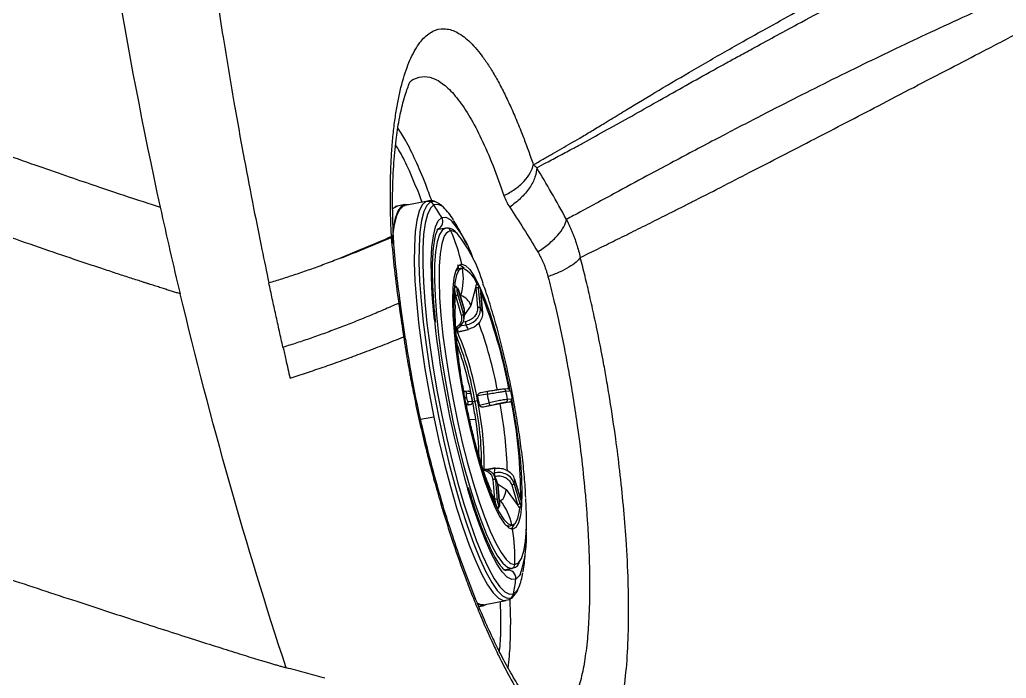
# Model space of a CAD drawing. Extents: x 526 to 610, y 679 to 808.
# Drawn here: x 533.069 to 537.895, y 716.189 to 719.412 of the extents above; entities that cross this region are included whole.
import ezdxf

# ---------------------------------------------------------------- set-up
doc = ezdxf.new("R2010")
doc.units = 0
doc.header["$MEASUREMENT"] = 0
doc.layers.add('1', color=4, linetype='Continuous')

# ---------------------------------------------------------------- blocks, each defined once
blk = doc.blocks.new('JETSETTER LX')
at = {"layer": '1', "color": 3, "linetype": 'Continuous', "lineweight": 25}
for p, q in [((8.8265, 21.63), (8.7884, 21.6226)), ((8.8194, 21.6235), (8.8272, 21.6262)), ((8.9362, 21.6476), (8.8272, 21.6262)), ((8.8422, 21.6292), (8.8305, 21.6305)), ((8.9362, 21.6476), (8.9284, 21.6449)), ((8.7708, 21.4433), (8.7606, 21.4738)), ((9.026, 21.5139), (8.9829, 21.5063)), ((9.0289, 21.5143), (9.026, 21.5139)), ((8.7713, 21.4378), (8.7597, 21.4696)), ((8.7717, 21.4387), (8.7713, 21.4437)), ((9.1041, 21.3384), (9.0989, 21.3374)), ((9.0758, 21.3066), (9.0871, 21.3143)), ((9.1058, 21.3188), (9.0868, 21.3154)), ((9.0692, 21.2269), (9.0694, 21.228)), ((9.0728, 21.1842), (9.0696, 21.139)), ((9.072, 21.1898), (9.0728, 21.1842)), ((9.0735, 21.1844), (9.072, 21.1898)), ((9.0728, 21.1842), (9.0735, 21.1844)), ((9.0735, 21.1844), (9.1019, 21.0887)), ((9.0815, 21.219), (9.0816, 21.22)), ((9.1137, 21.0968), (9.0853, 21.1925)), ((9.116, 21.1186), (9.0876, 21.2143)), ((9.0877, 21.2132), (9.1161, 21.1175)), ((9.1, 21.1847), (9.0965, 21.1841)), ((9.1, 21.1847), (9.0981, 21.1788)), ((9.1724, 21.2227), (9.1494, 21.1355)), ((9.1728, 21.2278), (9.1724, 21.2227)), ((9.1724, 21.2227), (9.1731, 21.2229)), ((9.1731, 21.2229), (9.1728, 21.2278)), ((9.1731, 21.2229), (9.1817, 21.126)), ((9.1957, 21.1225), (9.1871, 21.2194)), ((9.1901, 21.2289), (9.1896, 21.2299)), ((9.1905, 21.2267), (9.191, 21.2258)), ((9.1973, 21.1994), (9.2059, 21.1025)), ((9.2063, 21.1013), (9.1977, 21.1982)), ((8.7961, 21.147), (8.8064, 21.1283)), ((9.1494, 21.1355), (9.1178, 21.0911)), ((8.8297, 20.9709), (8.807, 21.1294)), ((9.1152, 21.0744), (9.1137, 21.0968)), ((9.1161, 21.1175), (9.1178, 21.0909)), ((9.1254, 21.0406), (9.0944, 21.0349)), ((9.1217, 21.0567), (9.1091, 21.0544)), ((9.0886, 21.0095), (9.1361, 21.0195)), ((9.0899, 21.0079), (9.138, 21.0181)), ((8.8201, 20.9827), (8.8289, 20.9706)), ((9.1143, 20.7143), (9.1152, 20.715)), ((9.1152, 20.715), (9.1145, 20.7148)), ((9.1362, 20.7163), (9.1164, 20.7151)), ((9.1286, 20.7056), (9.1484, 20.7068)), ((9.1362, 20.7163), (9.137, 20.7163)), ((9.1484, 20.7068), (9.1481, 20.7064)), ((9.2302, 20.7028), (9.1821, 20.6946)), ((9.2302, 20.7151), (9.1976, 20.7096)), ((9.3279, 20.7282), (9.3081, 20.727)), ((9.3203, 20.7174), (9.3401, 20.7187)), ((9.117, 20.683), (9.1134, 20.6823)), ((9.1179, 20.6821), (9.1175, 20.684)), ((9.1263, 20.6516), (9.1268, 20.651)), ((9.1275, 20.6511), (9.1263, 20.6516)), ((9.1275, 20.6511), (9.1473, 20.6523)), ((9.1292, 20.684), (9.1289, 20.686)), ((9.1562, 20.6661), (9.1364, 20.6649)), ((9.156, 20.6658), (9.1562, 20.6661)), ((9.1908, 20.6493), (9.2384, 20.6599)), ((9.2108, 20.6406), (9.2916, 20.6563)), ((9.2916, 20.6563), (9.3382, 20.6641)), ((9.3192, 20.663), (9.339, 20.6642)), ((9.3479, 20.678), (9.3281, 20.6768)), ((9.3382, 20.6641), (9.3399, 20.6649)), ((9.339, 20.6642), (9.3382, 20.6641)), ((9.3472, 20.6996), (9.3476, 20.6976)), ((9.3478, 20.6975), (9.3474, 20.6995)), ((9.1268, 20.651), (9.1275, 20.6511)), ((9.2108, 20.6406), (9.2431, 20.6479)), ((8.9678, 20.5905), (8.9034, 20.5778)), ((9.1422, 20.5797), (9.1727, 20.5783)), ((9.2669, 20.339), (9.2192, 20.3303)), ((9.2611, 20.3395), (9.2196, 20.332)), ((9.268, 20.3408), (9.2611, 20.3395)), ((9.2565, 20.2845), (9.2651, 20.1876)), ((9.2705, 20.281), (9.2638, 20.3016)), ((9.2791, 20.1841), (9.2705, 20.281)), ((9.2734, 20.2834), (9.2807, 20.2611)), ((9.3888, 20.1704), (9.3604, 20.266)), ((9.3911, 20.1922), (9.3626, 20.2879)), ((9.3627, 20.2868), (9.3911, 20.1911)), ((9.2467, 20.2233), (9.2644, 20.1875)), ((9.2807, 20.2611), (9.2893, 20.1642)), ((9.2897, 20.163), (9.2811, 20.2599)), ((9.2827, 20.2625), (9.3222, 20.2365)), ((9.3222, 20.2365), (9.3762, 20.1621)), ((9.3486, 20.2579), (9.377, 20.1623)), ((9.2651, 20.1876), (9.2644, 20.1875)), ((9.2644, 20.1875), (9.2657, 20.1822)), ((9.2657, 20.1822), (9.2651, 20.1876)), ((9.2927, 20.1824), (9.2874, 20.1888)), ((9.2879, 20.1828), (9.2927, 20.1824)), ((9.2775, 20.1451), (9.277, 20.146)), ((9.286, 20.1568), (9.2855, 20.1578)), ((9.377, 20.1623), (9.3762, 20.1621)), ((9.3762, 20.1621), (9.3785, 20.1575)), ((9.3785, 20.1575), (9.377, 20.1623)), ((9.395, 20.1646), (9.3948, 20.1636)), ((9.395, 20.1636), (9.395, 20.1657)), ((9.3952, 20.16), (9.3953, 20.161)), ((9.3311, 20.0568), (9.3197, 20.0619)), ((9.3339, 20.0572), (9.3311, 20.0568)), ((9.3339, 20.0572), (9.3528, 20.0612)), ((9.3099, 19.8412), (9.3527, 19.8504)), ((9.3226, 19.8407), (9.3167, 19.8386)), ((9.3169, 19.8396), (9.3237, 19.8442)), ((9.3489, 19.8499), (9.3193, 19.8435)), ((9.3295, 19.8454), (9.3226, 19.8407)), ((9.3489, 19.8499), (9.3516, 19.8502)), ((9.2111, 19.6714), (9.3201, 19.6928)), ((9.2952, 19.615), (9.2946, 19.6878)), ((9.3369, 19.6985), (9.3376, 19.6988)), ((9.3477, 19.7061), (9.3621, 19.7181)), ((9.1882, 19.6631), (9.2079, 19.667)), ((9.1883, 19.6629), (9.2119, 19.6675)), ((9.2079, 19.667), (9.2263, 19.6744))]:
    blk.add_line(p, q, dxfattribs=at)
at = {"layer": '1', "color": 3, "linetype": 'Continuous', "lineweight": 25, "flags": 128}
for points in [[(8.7662, 21.4573), (8.7677, 21.4748), (8.7755, 21.5319), (8.7868, 21.5761), (8.8015, 21.6068), (8.8194, 21.6235)], [(8.767, 21.6088), (8.7727, 21.6146), (8.7884, 21.6226)], [(8.7689, 21.4987), (8.7709, 21.513), (8.7807, 21.5629), (8.7941, 21.5994), (8.8108, 21.6221), (8.8305, 21.6305)], [(8.9284, 21.6449), (8.9105, 21.6282), (8.8958, 21.5975), (8.8845, 21.5533), (8.8767, 21.4962), (8.8726, 21.4271), (8.8723, 21.3469), (8.8756, 21.2569), (8.8827, 21.1583), (8.8933, 21.0526), (8.9074, 20.9413), (8.9246, 20.8261), (8.9449, 20.7085), (8.9678, 20.5905)], [(8.9507, 21.6426), (8.933, 21.626), (8.9184, 21.5955), (8.9071, 21.5516), (8.8994, 21.4949), (8.8954, 21.4262), (8.895, 21.3466), (8.8983, 21.2571), (8.9053, 21.1592), (8.9159, 21.0542), (8.9298, 20.9436), (8.947, 20.8292), (8.9671, 20.7124), (8.9899, 20.5951), (9.015, 20.479), (9.042, 20.3657), (9.0706, 20.2569), (9.1004, 20.1542), (9.1308, 20.0591), (9.1616, 19.973), (9.1921, 19.8971), (9.222, 19.8325), (9.2509, 19.7802), (9.2783, 19.7409), (9.3038, 19.7153), (9.327, 19.7036), (9.3477, 19.7061)], [(8.9683, 21.6283), (8.9508, 21.6119), (8.9365, 21.582), (8.9254, 21.5388), (8.9179, 21.4831), (8.9139, 21.4157), (8.9135, 21.3374), (8.9168, 21.2496), (8.9237, 21.1534), (8.934, 21.0502), (8.9478, 20.9416), (8.9646, 20.8292), (8.9844, 20.7145), (9.0067, 20.5993), (9.0314, 20.4852), (9.0579, 20.3739), (9.086, 20.2671), (9.1152, 20.1662), (9.1452, 20.0728), (9.1754, 19.9881), (9.2054, 19.9136), (9.2348, 19.8501), (9.2631, 19.7988), (9.29, 19.7602), (9.3151, 19.735), (9.3379, 19.7235), (9.3582, 19.726)], [(8.9859, 21.6393), (8.9714, 21.6451), (8.9507, 21.6426)], [(9.0064, 21.5665), (9.0261, 21.5686), (9.0476, 21.5573)], [(8.9706, 21.0656), (8.9677, 21.0948), (8.96, 21.19), (8.9559, 21.2772), (8.9555, 21.355), (8.9587, 21.4222), (8.9656, 21.4777), (8.9759, 21.5207), (8.9896, 21.5504), (9.0064, 21.5665)], [(9.026, 21.5139), (9.0109, 21.506), (8.996, 21.4836), (8.9844, 21.4474), (8.9763, 21.3982), (8.9718, 21.3367), (8.971, 21.264), (8.974, 21.1814), (8.9806, 21.0902), (8.9908, 20.9921), (9.0044, 20.8886), (9.0211, 20.7816), (9.0407, 20.6729), (9.0629, 20.5644), (9.0872, 20.4578), (9.1132, 20.3551), (9.1406, 20.258), (9.1687, 20.1682), (9.1972, 20.0871), (9.2256, 20.0163), (9.2533, 19.9568), (9.28, 19.9097), (9.3051, 19.8759), (9.3282, 19.8558), (9.3489, 19.8499)], [(8.9865, 21.511), (9, 21.5107), (9.0028, 21.5098)], [(9.0825, 21.488), (9.0703, 21.4971), (9.05, 21.5029)], [(9.0149, 21.4662), (9.0063, 21.4373), (8.9983, 21.3889), (8.9939, 21.3286), (8.9931, 21.2572), (8.996, 21.176), (9.0025, 21.0865), (9.0125, 20.9901), (9.0259, 20.8885), (9.0423, 20.7834), (9.0616, 20.6766), (9.0833, 20.57), (9.1072, 20.4654), (9.1328, 20.3646), (9.1596, 20.2692), (9.1873, 20.181), (9.2153, 20.1014), (9.2431, 20.0318), (9.2704, 19.9734), (9.2965, 19.9271), (9.3212, 19.8939), (9.34, 19.8766)], [(9.1041, 21.3384), (9.0883, 21.3301), (9.0756, 21.3075), (9.0664, 21.2711), (9.0607, 21.2217), (9.0589, 21.1604), (9.0608, 21.0886), (9.0665, 21.0079), (9.0758, 20.9202), (9.0885, 20.8272), (9.1043, 20.7312), (9.123, 20.6343), (9.1439, 20.5386), (9.1668, 20.4463), (9.1911, 20.3595), (9.2162, 20.28), (9.2416, 20.2097), (9.2667, 20.1501), (9.291, 20.1026), (9.3138, 20.0682), (9.3348, 20.0476), (9.3534, 20.0415)], [(9.1157, 21.3182), (9.1037, 21.3285), (9.0924, 21.3338)], [(9.1041, 21.3384), (9.1227, 21.3322), (9.1437, 21.3117), (9.1665, 21.2773), (9.1908, 21.2297), (9.2159, 21.1701), (9.2413, 21.0998), (9.2664, 21.0204), (9.2907, 20.9335), (9.3136, 20.8412), (9.3346, 20.7455), (9.3397, 20.7199)], [(9.1081, 21.3191), (9.092, 21.3103), (9.0794, 21.2862), (9.0704, 21.2474), (9.0653, 21.1949), (9.0643, 21.1299), (9.0673, 21.0541), (9.0743, 20.9694), (9.0851, 20.8778), (9.0994, 20.7815), (9.117, 20.683)], [(9.0876, 21.2143), (9.0871, 21.2153), (9.0869, 21.2154)], [(9.0877, 21.2132), (9.0876, 21.2143), (9.0876, 21.2143)], [(9.1901, 21.2289), (9.1907, 21.2275), (9.191, 21.2258)], [(9.1973, 21.1994), (9.1977, 21.1983), (9.1977, 21.1982)], [(9.116, 21.1186), (9.116, 21.1186), (9.1161, 21.1175)], [(9.2063, 21.1013), (9.2063, 21.1014), (9.2059, 21.1025)], [(9.117, 20.683), (9.1373, 20.5847), (9.1598, 20.489), (9.1841, 20.3982), (9.2095, 20.3146), (9.2353, 20.2402), (9.261, 20.1769), (9.2859, 20.1263), (9.3094, 20.0895), (9.3309, 20.0675), (9.3499, 20.0608)], [(9.3472, 20.6996), (9.3474, 20.6995), (9.3474, 20.6995)], [(9.3473, 20.6806), (9.3532, 20.6486), (9.369, 20.5526), (9.3818, 20.4597), (9.3911, 20.3719), (9.3967, 20.2912), (9.3987, 20.2194), (9.3968, 20.1582), (9.3912, 20.1088), (9.3819, 20.0724), (9.3692, 20.0498), (9.3534, 20.0415)], [(9.3477, 20.6975), (9.3478, 20.6975), (9.3476, 20.6976)], [(8.9678, 20.5905), (8.993, 20.4736), (9.0202, 20.3595), (9.049, 20.25), (9.079, 20.1466), (9.1097, 20.0509), (9.1406, 19.9642), (9.1714, 19.8878), (9.2015, 19.8228), (9.2305, 19.7701), (9.2581, 19.7306), (9.2838, 19.7048), (9.3072, 19.693), (9.3203, 19.6929)], [(9.3627, 20.2868), (9.3627, 20.2878), (9.3626, 20.2879)], [(9.3691, 19.7974), (9.3494, 19.7953), (9.3272, 19.8072), (9.3028, 19.8329), (9.2765, 19.8719), (9.2489, 19.9238), (9.2203, 19.9876), (9.1912, 20.0623), (9.162, 20.1469), (9.1344, 20.2357)], [(9.2807, 20.2611), (9.281, 20.26), (9.2811, 20.2599)], [(9.2927, 20.1824), (9.2976, 20.1835), (9.3022, 20.1863), (9.3065, 20.1907), (9.3104, 20.1967), (9.3139, 20.2044), (9.3171, 20.2136), (9.3199, 20.2243), (9.3222, 20.2365)], [(9.3907, 19.8877), (9.3965, 19.8986), (9.4079, 19.9341), (9.4159, 19.9824), (9.4203, 20.0428), (9.4211, 20.1142), (9.4183, 20.1923)], [(9.3911, 20.1922), (9.3911, 20.1922), (9.3911, 20.1911)], [(9.2897, 20.163), (9.2897, 20.1631), (9.2893, 20.1642)], [(9.2895, 20.1617), (9.2896, 20.1619), (9.2897, 20.163)], [(9.3499, 20.0608), (9.366, 20.0697), (9.3786, 20.0938), (9.3876, 20.1326), (9.3903, 20.1538)], [(9.3461, 20.0423), (9.3502, 20.046), (9.3617, 20.0655)], [(9.3642, 19.8684), (9.3818, 19.8766), (9.3907, 19.8877)], [(9.34, 19.8766), (9.3438, 19.8742), (9.3642, 19.8684)], [(9.3917, 19.8236), (9.3859, 19.8134), (9.3691, 19.7974)], [(9.3582, 19.726), (9.3756, 19.7423), (9.3837, 19.7565)], [(9.2111, 19.6714), (9.1982, 19.6716), (9.1798, 19.6798)], [(9.2079, 19.667), (9.1855, 19.6729), (9.1817, 19.6751)]]:
    blk.add_lwpolyline(points, dxfattribs=at)
at = {"layer": '1', "color": 3, "linetype": 'Continuous', "lineweight": 25}
for centre, radius, start, end in [((8.9358, 21.607), 0.0386, 67.2298, 101.043), ((8.9354, 21.6061), 0.0397, 34.018, 67.2406), ((8.9816, 21.5831), 0.0471, 45.4135, 106.4352), ((8.2369, 21.1337), 0.8829, 29.3561, 34.0695), ((8.817, 21.4093), 0.2865, 30.5091, 46.3682), ((8.9726, 21.547), 0.039, 296.868, 29.9214), ((8.6555, 21.1986), 0.5314, 17.8426, 42.4572), ((9.0666, 21.4519), 0.0537, 108.0971, 164.5806), ((9.0322, 21.4952), 0.0194, 23.5178, 99.8344), ((8.2454, 21.1471), 0.8798, 12.5574, 23.858), ((8.5318, 21.0494), 0.7041, 16.0168, 38.5362), ((8.2442, 21.1467), 0.8616, 11.3129, 12.6003), ((8.8219, 21.2689), 0.2905, 343.1677, 9.9576), ((9.0457, 21.1895), 0.1438, 17.9311, 64.3122), ((9.1821, 21.226), 0.00844, 4.8506, 40.7412), ((9.0701, 21.2148), 0.0121, 19.8749, 93.9894), ((9.0702, 21.2159), 0.0121, 19.8749, 93.9894), ((9.0724, 21.1987), 0.0143, 274.4875, 334.4323), ((9.0754, 21.1107), 0.078, 18.5375, 71.6432), ((9.1773, 21.2097), 0.0138, 44.4499, 107.4915), ((6.8829, 20.2741), 2.4936, 10.4441, 21.8107), ((9.1008, 21.103), 0.0143, 274.4867, 334.432), ((9.4738, 21.0663), 0.3613, 171.8454, 175.1523), ((9.1859, 21.1128), 0.0138, 44.4502, 107.4924), ((8.8027, 20.9093), 0.4472, 25.6034, 28.4721), ((13.7706, 21.5821), 4.8277, 186.1416, 196.1938), ((8.7966, 20.8595), 0.3754, 25.2358, 28.8396), ((7.2388, 20.3333), 2.077, 10.78, 20.2678), ((7.828, 20.4561), 1.3703, 9.0224, 24.4541), ((8.7489, 20.8501), 0.3753, 25.1315, 28.9441), ((7.6605, 20.4104), 1.5305, 9.7185, 22.1652), ((7.5135, 20.3714), 1.6703, 10.1852, 20.1133), ((9.1171, 20.7034), 0.0117, 10.4261, 99.194), ((9.1369, 20.7047), 0.0117, 10.4735, 89.2799), ((11.9318, 21.2207), 2.8304, 190.462, 191.3002), ((6.9002, 20.2326), 2.3769, 10.3549, 11.4073), ((9.3088, 20.7153), 0.0117, 10.4261, 99.1959), ((6.5447, 20.1628), 2.8304, 10.462, 11.3002), ((9.3286, 20.7166), 0.0117, 10.4541, 93.2056), ((9.1545, 20.5033), 0.1845, 97.9899, 101.5728), ((9.1549, 20.5013), 0.1845, 97.9899, 101.5728), ((9.1248, 20.6626), 0.0118, 283.092, 11.2519), ((9.1446, 20.6638), 0.0118, 283.0901, 11.252), ((8.6692, 23.4787), 2.854, 279.8524, 280.0866), ((7.0156, 20.2544), 2.1813, 8.539, 10.8963), ((8.5444, 24.1805), 3.5668, 280.0853, 280.2871), ((7.6818, 20.3552), 1.5199, 0.0502, 11.9079), ((7.7346, 20.3614), 1.4796, 358.9633, 12.0779), ((6.8527, 20.2233), 2.3767, 10.3245, 11.4377), ((7.2622, 20.2684), 2.0662, 1.5634, 10.8204), ((9.3165, 20.6745), 0.0118, 283.09, 11.252), ((9.3363, 20.6757), 0.0118, 283.092, 11.2519), ((7.0805, 20.2076), 2.3123, 359.4386, 11.5188), ((7.7625, 20.3548), 1.4277, 1.7171, 9.0075), ((8.9645, 20.3624), 0.3033, 351.4214, 355.5761), ((9.2607, 20.2714), 0.0138, 44.4502, 107.4925), ((9.6738, 20.4743), 0.4472, 205.6034, 208.4721), ((9.3475, 20.2722), 0.0143, 274.4867, 334.432), ((9.0027, 20.3173), 0.3613, 351.8454, 355.1523), ((9.2693, 20.1745), 0.0138, 44.4499, 107.4915), ((9.0671, 20.0019), 0.2889, 11.7819, 38.6734), ((9.3759, 20.1765), 0.0143, 274.4875, 334.4323), ((9.2734, 20.1576), 0.0121, 287.536, 1.0805), ((9.2739, 20.1566), 0.0121, 287.536, 1.0805), ((9.3863, 20.161), 0.0089, 340.9023, 16.7669), ((9.3864, 20.162), 0.00894, 353.5452, 16.7215), ((8.4834, 19.9005), 0.862, 9.9451, 10.4492), ((8.4823, 19.9004), 0.8824, 357.923, 9.2009), ((8.8619, 20.004), 0.5596, 341.1983, 3.9201), ((9.3298, 19.8019), 0.0396, 353.5086, 100.5097), ((9.3446, 19.869), 0.0196, 282.4689, 358.2519), ((8.5055, 19.8924), 0.8688, 348.9601, 353.7243), ((9.1193, 19.8673), 0.2866, 337.2488, 352.1587), ((9.3206, 19.733), 0.0382, 296.4794, 315.2207), ((9.3202, 19.7333), 0.0387, 315.2829, 349.0364)]:
    blk.add_arc(centre, radius, start, end, dxfattribs=at)
for points, knots in [([(8.1748, 31.4141), (8.1677, 31.3815), (8.153, 31.314), (8.1308, 31.2091), (8.1076, 31.0968), (8.0835, 30.9772), (8.0586, 30.8502), (8.033, 30.7159), (8.0069, 30.5742), (7.9803, 30.4251), (7.9535, 30.2685), (7.9266, 30.1046), (7.8997, 29.9331), (7.873, 29.7542), (7.8466, 29.5678), (7.8208, 29.3739), (7.7957, 29.1725), (7.7715, 28.9635), (7.7265, 28.5417), (7.6767, 27.951), (7.6399, 27.2364), (7.6258, 26.6501), (7.6245, 26.1002), (7.6355, 25.5387), (7.6635, 24.9181), (7.7087, 24.2835), (7.7648, 23.7105), (7.8243, 23.2169), (7.879, 22.8199), (7.9339, 22.4624), (7.9873, 22.1441), (8.0377, 21.865), (8.0837, 21.6248), (8.1241, 21.4233), (8.1496, 21.3019), (8.161, 21.2476)], [0, 0, 0, 0, 0.009756, 0.02023, 0.031424, 0.043335, 0.055966, 0.069315, 0.083382, 0.098168, 0.113673, 0.129896, 0.146838, 0.164498, 0.182877, 0.201974, 0.221789, 0.242323, 0.263576, 0.346033, 0.415883, 0.473127, 0.517766, 0.576948, 0.637589, 0.699691, 0.763252, 0.806184, 0.845306, 0.880616, 0.912116, 0.939804, 0.963681, 0.983746, 1, 1, 1, 1]), ([(9.4544, 21.825), (9.4702, 21.8339), (9.5015, 21.8515), (9.5479, 21.878), (9.5933, 21.9041), (9.6376, 21.9299), (9.6854, 21.958), (9.7379, 21.9893), (9.7894, 22.0203), (9.835, 22.0481), (9.8734, 22.0716), (9.9496, 22.118), (10.0691, 22.1902), (10.2406, 22.2915), (10.4097, 22.3887), (10.5699, 22.4787), (10.719, 22.5613), (10.8712, 22.6447), (11.0052, 22.7174), (11.1155, 22.7769), (11.2018, 22.8232), (11.2882, 22.8695), (11.3745, 22.9156), (11.4607, 22.9615), (11.5468, 23.0073), (11.6326, 23.0528), (11.6903, 23.0833), (11.7189, 23.0985)], [0, 0, 0, 0, 0.026329, 0.051994, 0.076997, 0.101336, 0.125011, 0.155726, 0.187506, 0.209244, 0.230081, 0.250006, 0.3311, 0.414423, 0.499991, 0.564048, 0.624973, 0.688652, 0.749975, 0.783021, 0.815552, 0.847569, 0.879074, 0.910068, 0.940554, 0.97053, 1, 1, 1, 1]), ([(9.4709, 21.8107), (9.4866, 21.819), (9.5245, 21.8388), (9.5849, 21.8707), (9.6453, 21.9031), (9.7608, 21.9655), (9.8943, 22.0401), (10.0576, 22.1323), (10.1841, 22.2039), (10.2961, 22.2666), (10.3867, 22.317), (10.4565, 22.3553), (10.5722, 22.4185), (10.7228, 22.5001), (10.9021, 22.5964), (11.0345, 22.6672), (11.139, 22.7229), (11.2216, 22.7668), (11.3054, 22.8113), (11.3906, 22.8564), (11.477, 22.9022), (11.5647, 22.9486), (11.6536, 22.9956), (11.7139, 23.0275), (11.7441, 23.0434)], [0, 0, 0, 0, 0.0260796, 0.0625078, 0.0993963, 0.1250157, 0.2500075, 0.3125617, 0.3750068, 0.4374995, 0.4721195, 0.4999867, 0.531419, 0.6249704, 0.6919853, 0.7499729, 0.7812232, 0.8124737, 0.8437245, 0.8749762, 0.9062291, 0.9374838, 0.9687406, 1, 1, 1, 1]), ([(4.4828, 22.8055), (4.5773, 22.7657), (4.7665, 22.6869), (5.0478, 22.5719), (5.3231, 22.4612), (5.5005, 22.391), (5.7608, 22.2889), (5.9265, 22.2251), (6.238, 22.1069), (6.5297, 21.9981), (6.903, 21.8636), (7.2117, 21.7562), (7.4572, 21.6735), (7.5793, 21.6335), (7.6295, 21.6173)], [0, 0, 0, 0, 0.0625, 0.125, 0.1875, 0.25, 0.25, 0.375, 0.375, 0.5, 0.625, 0.75, 0.875, 1, 1, 1, 1]), ([(12.1617, 22.8094), (12.147, 22.8033), (12.1216, 22.7927), (12.0901, 22.7795), (12.071, 22.7715), (12.0446, 22.7604), (12.0089, 22.7453), (11.9094, 22.7029), (11.6994, 22.6116), (11.3985, 22.4748), (11.0526, 22.3095), (10.7757, 22.1715), (10.5412, 22.0512), (10.3448, 21.9488), (10.1725, 21.8574), (10.0129, 21.7717), (9.89, 21.7053), (9.7759, 21.6436), (9.6906, 21.5974), (9.6395, 21.5698), (9.6164, 21.5574)], [0, 0, 0, 0, 0.0135192, 0.0232289, 0.0291376, 0.0312494, 0.0477493, 0.0624921, 0.1249626, 0.2498773, 0.3674377, 0.4997844, 0.5710089, 0.6543855, 0.7498847, 0.8009024, 0.8749594, 0.9241174, 0.9657947, 1, 1, 1, 1]), ([(9.6842, 21.3715), (9.6982, 21.3783), (9.7261, 21.3919), (9.7686, 21.4126), (9.8118, 21.4337), (9.8555, 21.4553), (9.8999, 21.4772), (9.945, 21.4996), (9.9908, 21.5224), (10.0373, 21.5457), (10.0844, 21.5693), (10.1323, 21.5935), (10.181, 21.618), (10.3057, 21.6813), (10.5177, 21.7897), (10.8213, 21.9466), (11.1472, 22.1162), (11.426, 22.2615), (11.6645, 22.3857), (11.8245, 22.469), (11.9509, 22.5346), (12.044, 22.583), (12.1132, 22.6189), (12.1765, 22.6516), (12.2083, 22.6681), (12.2231, 22.6757)], [0, 0, 0, 0, 0.020003, 0.040156, 0.06046, 0.080916, 0.101522, 0.122281, 0.143192, 0.164255, 0.18547, 0.206839, 0.228361, 0.250037, 0.371126, 0.500065, 0.620607, 0.750036, 0.808598, 0.875012, 0.916506, 0.937503, 0.968751, 0.985511, 1, 1, 1, 1]), ([(8.7606, 21.4738), (8.7602, 21.4812), (8.7595, 21.4961), (8.7585, 21.5182), (8.7577, 21.5402), (8.7569, 21.5621), (8.7563, 21.5838), (8.7558, 21.6054), (8.7555, 21.6269), (8.7552, 21.6482), (8.755, 21.6939), (8.7557, 21.7625), (8.7591, 21.8509), (8.7649, 21.9346), (8.773, 22.0134), (8.7834, 22.0871), (8.8002, 22.1784), (8.8263, 22.2783), (8.8587, 22.3572), (8.8878, 22.4072), (8.9113, 22.4382), (8.9361, 22.4622), (8.9709, 22.4848), (9.0174, 22.4952), (9.0668, 22.4822), (9.1077, 22.4575), (9.1493, 22.4233), (9.1918, 22.375), (9.2345, 22.3138), (9.2666, 22.2615), (9.2986, 22.2029), (9.3304, 22.1382), (9.3621, 22.0677), (9.3872, 22.007), (9.4058, 21.9593), (9.4181, 21.9268), (9.4303, 21.8936), (9.4424, 21.8597), (9.4504, 21.8366), (9.4544, 21.825)], [0, 0, 0, 0, 0.006916, 0.013838, 0.020767, 0.027706, 0.034655, 0.041616, 0.048589, 0.055576, 0.062579, 0.093948, 0.125267, 0.156483, 0.187691, 0.218982, 0.250313, 0.313001, 0.375214, 0.406605, 0.437866, 0.469228, 0.500282, 0.562814, 0.625393, 0.656606, 0.687769, 0.750367, 0.781734, 0.812861, 0.843901, 0.875148, 0.906411, 0.937687, 0.950225, 0.962717, 0.975172, 0.987596, 1, 1, 1, 1]), ([(7.7277, 21.1932), (7.7247, 21.1941), (7.7187, 21.196), (7.7093, 21.199), (7.6995, 21.202), (7.6893, 21.2052), (7.6788, 21.2085), (7.6679, 21.2119), (7.6566, 21.2155), (7.645, 21.2192), (7.633, 21.223), (7.6206, 21.2269), (7.6079, 21.2309), (7.5948, 21.2351), (7.5813, 21.2394), (7.5674, 21.2439), (7.5532, 21.2484), (7.5248, 21.2576), (7.4798, 21.2721), (7.4147, 21.2934), (7.3438, 21.3168), (7.244, 21.3501), (7.1071, 21.3965), (6.9288, 21.458), (6.733, 21.527), (6.4561, 21.6264), (6.0785, 21.7657), (5.6729, 21.9206), (5.3807, 22.0352), (5.2093, 22.1032), (5.1009, 22.1466), (4.9671, 22.2005), (4.8542, 22.2463), (4.7397, 22.2932), (4.67, 22.3218), (4.6064, 22.348), (4.5659, 22.3648), (4.5467, 22.3727)], [0, 0, 0, 0, 0.0076895, 0.0153964, 0.0231206, 0.030862, 0.0386203, 0.0463955, 0.0541874, 0.0619959, 0.0698208, 0.0776619, 0.0855191, 0.0933922, 0.1012811, 0.1091856, 0.1171056, 0.1250408, 0.1556362, 0.1866758, 0.2181552, 0.2500689, 0.3113311, 0.3750713, 0.4359534, 0.5000788, 0.6250256, 0.7499785, 0.8124815, 0.8415471, 0.8749888, 0.8907794, 0.9374923, 0.955325, 0.9716824, 0.9865717, 1, 1, 1, 1]), ([(8.8514, 22.2322), (8.8517, 22.2324), (8.8575, 22.2374), (8.8806, 22.2503), (8.9208, 22.2611), (8.9747, 22.2476), (9.03, 22.2101), (9.0869, 22.1474), (9.1444, 22.0613), (9.2012, 21.9527), (9.2571, 21.825), (9.2932, 21.7239), (9.3109, 21.6743)], [0, 0, 0, 0, 0.001851, 0.045284, 0.170353, 0.286058, 0.402609, 0.524531, 0.642944, 0.759294, 0.881812, 1, 1, 1, 1]), ([(8.7714, 21.4435), (8.7688, 21.5103), (8.7641, 21.638), (8.7693, 21.7996), (8.7802, 21.9297), (8.7935, 22.0213), (8.8059, 22.0841), (8.8172, 22.1307), (8.8293, 22.1709), (8.8403, 22.2028), (8.849, 22.2266), (8.8507, 22.2303), (8.8516, 22.2323)], [0, 0, 0, 0, 0.142341, 0.271767, 0.388495, 0.492968, 0.555939, 0.613601, 0.678273, 0.764798, 0.872298, 1, 1, 1, 1]), ([(8.958, 21.6473), (8.948, 21.6751), (8.9212, 21.7491), (8.8783, 21.8485), (8.8325, 21.9424), (8.8047, 21.9851), (8.792, 22.0045)], [0, 0, 0, 0, 0.174713, 0.465298, 0.755883, 1, 1, 1, 1]), ([(8.8756, 21.73), (8.8664, 21.7522), (8.8413, 21.8129), (8.8093, 21.8774), (8.7877, 21.9111), (8.7808, 21.922)], [0, 0, 0, 0, 0.281098, 0.767887, 1, 1, 1, 1]), ([(9.3109, 21.6743), (9.3293, 21.6833), (9.3473, 21.6937), (9.3805, 21.7171), (9.3957, 21.73), (9.4213, 21.7569), (9.4318, 21.7709), (9.4471, 21.7986), (9.4521, 21.8122), (9.4544, 21.825)], [0, 0, 0, 0, 0.25, 0.25, 0.5, 0.5, 0.75, 0.75, 1, 1, 1, 1]), ([(9.4709, 21.8107), (9.4711, 21.7966), (9.4684, 21.7809), (9.4567, 21.7474), (9.4476, 21.7297), (9.4237, 21.6947), (9.4089, 21.6774), (9.3758, 21.6453), (9.3575, 21.6306), (9.3389, 21.6177)], [0, 0, 0, 0, 0.25, 0.25, 0.5, 0.5, 0.75, 0.75, 1, 1, 1, 1]), ([(8.9103, 21.6425), (8.9054, 21.6562), (8.8937, 21.6888), (8.8822, 21.7149), (8.8756, 21.73)], [0, 0, 0, 0, 0.418818, 1, 1, 1, 1]), ([(8.7903, 21.6222), (8.7893, 21.6223), (8.7843, 21.6226), (8.7801, 21.6195), (8.7767, 21.6171)], [0, 0, 0, 0, 0.208678, 1, 1, 1, 1]), ([(8.9893, 21.6364), (8.9851, 21.6391), (8.9735, 21.6464), (8.954, 21.6509), (8.9404, 21.6473), (8.9361, 21.6462)], [0, 0, 0, 0, 0.283276, 0.772588, 1, 1, 1, 1]), ([(9.0067, 21.6248), (9.0053, 21.6262), (9.0002, 21.6316), (8.9939, 21.6344), (8.9893, 21.6364)], [0, 0, 0, 0, 0.271416, 1, 1, 1, 1]), ([(9.1304, 21.432), (9.1169, 21.4597), (9.0973, 21.4999), (9.0725, 21.5394), (9.0647, 21.5518)], [0, 0, 0, 0, 0.686677, 1, 1, 1, 1]), ([(9.4759, 21.3988), (9.4941, 21.4104), (9.512, 21.4232), (9.5451, 21.4505), (9.5601, 21.4649), (9.5854, 21.4934), (9.5956, 21.5076), (9.6102, 21.5341), (9.6147, 21.5464), (9.6164, 21.5574)], [0, 0, 0, 0, 0.25, 0.25, 0.5, 0.5, 0.75, 0.75, 1, 1, 1, 1]), ([(9.6164, 21.5574), (9.6187, 21.5527), (9.6234, 21.5433), (9.6302, 21.5289), (9.6368, 21.514), (9.6433, 21.4987), (9.6495, 21.483), (9.6574, 21.462), (9.6664, 21.4356), (9.6761, 21.4038), (9.6815, 21.3823), (9.6842, 21.3715)], [0, 0, 0, 0, 0.079673, 0.160771, 0.24332, 0.327351, 0.412898, 0.499987, 0.666905, 0.833526, 1, 1, 1, 1]), ([(8.9767, 21.0571), (8.9741, 21.0833), (8.9685, 21.14), (8.9635, 21.2193), (8.9611, 21.295), (8.962, 21.3614), (8.9657, 21.4174), (8.9721, 21.4619), (8.9799, 21.4921), (8.9886, 21.5102), (8.9904, 21.5119), (8.9913, 21.5128)], [0, 0, 0, 0, 0.103005, 0.22209, 0.340797, 0.458908, 0.576044, 0.691518, 0.804076, 0.899622, 1, 1, 1, 1]), ([(9.0776, 21.4935), (9.0751, 21.4962), (9.0657, 21.506), (9.0505, 21.5134), (9.0365, 21.5142), (9.0311, 21.5145)], [0, 0, 0, 0, 0.183101, 0.682279, 1, 1, 1, 1]), ([(8.8072, 21.1284), (8.8, 21.1814), (8.7856, 21.2874), (8.7763, 21.3878), (8.7717, 21.438)], [0, 0, 0, 0, 0.499795, 1, 1, 1, 1]), ([(9.4759, 21.3988), (9.4781, 21.3951), (9.4824, 21.3876), (9.4885, 21.3762), (9.4944, 21.3646), (9.4999, 21.3528), (9.5046, 21.3419), (9.5104, 21.3277), (9.5162, 21.3116), (9.522, 21.2933), (9.5249, 21.2825), (9.5262, 21.2776)], [0, 0, 0, 0, 0.100302, 0.20043, 0.300407, 0.400256, 0.500007, 0.571796, 0.749997, 0.887062, 1, 1, 1, 1]), ([(8.161, 21.2476), (8.1716, 21.2508), (8.193, 21.2571), (8.2255, 21.2673), (8.2586, 21.2779), (8.2924, 21.2891), (8.3269, 21.3009), (8.3621, 21.3132), (8.398, 21.3261), (8.4345, 21.3396), (8.4718, 21.3537), (8.4969, 21.3634), (8.5096, 21.3683)], [0, 0, 0, 0, 0.091385, 0.184682, 0.27989, 0.377013, 0.47605, 0.577003, 0.679874, 0.784662, 0.891371, 1, 1, 1, 1]), ([(8.8201, 20.9826), (8.8214, 20.9741), (8.824, 20.9569), (8.8281, 20.9312), (8.8322, 20.9056), (8.8365, 20.88), (8.8408, 20.8546), (8.8453, 20.8292), (8.8498, 20.8039), (8.8583, 20.7582), (8.8733, 20.6813), (8.8963, 20.5729), (8.9213, 20.4658), (8.9461, 20.3673), (8.9712, 20.2732), (9.0095, 20.1392), (9.0602, 19.9774), (9.1136, 19.8261), (9.1569, 19.7135), (9.2019, 19.6027), (9.2469, 19.5011), (9.2965, 19.3982), (9.3428, 19.3089), (9.4014, 19.2071), (9.4659, 19.1098), (9.5315, 19.0285), (9.5939, 18.9696), (9.6428, 18.9392), (9.6795, 18.9265), (9.7145, 18.9217), (9.7572, 18.931), (9.7969, 18.964), (9.8252, 19.0066), (9.8524, 19.0627), (9.878, 19.1443), (9.9013, 19.2717), (9.9155, 19.4161), (9.9209, 19.5627), (9.9208, 19.688), (9.9179, 19.8192), (9.9102, 19.9731), (9.8957, 20.1561), (9.8786, 20.3207), (9.8566, 20.4947), (9.8344, 20.6446), (9.8137, 20.7684), (9.7995, 20.8474), (9.7834, 20.9328), (9.7682, 21.0088), (9.7529, 21.0814), (9.7417, 21.1323), (9.7305, 21.1822), (9.7191, 21.2311), (9.7076, 21.2789), (9.696, 21.3257), (9.6881, 21.3563), (9.6842, 21.3715)], [0, 0, 0, 0, 0.003965, 0.007912, 0.01184, 0.01575, 0.019643, 0.023517, 0.027375, 0.031215, 0.044448, 0.062526, 0.080813, 0.093732, 0.108246, 0.124952, 0.157528, 0.187447, 0.203039, 0.218678, 0.249981, 0.264198, 0.28563, 0.312414, 0.343718, 0.3749, 0.406145, 0.437449, 0.453064, 0.46864, 0.4999, 0.535659, 0.556356, 0.5713, 0.611874, 0.642743, 0.678417, 0.71418, 0.733497, 0.749812, 0.785555, 0.812363, 0.839062, 0.863172, 0.892684, 0.907297, 0.919437, 0.928607, 0.94626, 0.954251, 0.962136, 0.969915, 0.97759, 0.985162, 0.992632, 1, 1, 1, 1]), ([(9.6842, 21.3715), (9.6799, 21.3643), (9.6731, 21.3564), (9.6543, 21.3401), (9.6423, 21.3316), (9.6142, 21.3149), (9.598, 21.3066), (9.5634, 21.2912), (9.5449, 21.284), (9.5262, 21.2776)], [0, 0, 0, 0, 0.25, 0.25, 0.5, 0.5, 0.75, 0.75, 1, 1, 1, 1]), ([(8.2301, 20.9317), (8.2241, 20.9582), (8.2123, 21.0111), (8.1949, 21.0903), (8.1778, 21.169), (8.1666, 21.2215), (8.161, 21.2476)], [0, 0, 0, 0, 0.252007, 0.502676, 0.752007, 1, 1, 1, 1]), ([(9.0719, 21.2317), (9.0713, 21.232), (9.0702, 21.2324), (9.0696, 21.2295), (9.0694, 21.228)], [0, 0, 0, 0, 0.485477, 1, 1, 1, 1]), ([(9.0799, 21.226), (9.0796, 21.2263), (9.0779, 21.2284), (9.0752, 21.2303), (9.0731, 21.2309), (9.0724, 21.231)], [0, 0, 0, 0, 0.092965, 0.712898, 1, 1, 1, 1]), ([(9.1782, 21.2376), (9.1781, 21.2379), (9.1771, 21.2394), (9.1756, 21.2385), (9.1739, 21.2352), (9.1731, 21.2302), (9.1728, 21.2277)], [0, 0, 0, 0, 0.057648, 0.374849, 0.69147, 1, 1, 1, 1]), ([(9.1885, 21.2315), (9.1874, 21.2328), (9.1853, 21.2355), (9.1815, 21.2379), (9.1776, 21.239), (9.1752, 21.2384), (9.1741, 21.2382)], [0, 0, 0, 0, 0.24178, 0.492342, 0.746776, 1, 1, 1, 1]), ([(9.4175, 20.1964), (9.4168, 20.2129), (9.4145, 20.2629), (9.4059, 20.3518), (9.3929, 20.4611), (9.3762, 20.5721), (9.3569, 20.6815), (9.3351, 20.7896), (9.3109, 20.8963), (9.2841, 21.0017), (9.2544, 21.1055), (9.2292, 21.1863), (9.2127, 21.2308), (9.2081, 21.243)], [0, 0, 0, 0, 0.050304, 0.152214, 0.258116, 0.359104, 0.45767, 0.55535, 0.653241, 0.752214, 0.853698, 0.9599, 1, 1, 1, 1]), ([(9.5262, 21.2776), (9.5355, 21.2408), (9.5544, 21.1658), (9.5811, 21.0476), (9.6057, 20.9284), (9.6283, 20.8082), (9.649, 20.6867), (9.6708, 20.5428), (9.6918, 20.3804), (9.7067, 20.2353), (9.7157, 20.1233), (9.7213, 20.0409), (9.7256, 19.9579), (9.7293, 19.8538), (9.7305, 19.7273), (9.7268, 19.6104), (9.7204, 19.5213), (9.7142, 19.4604), (9.707, 19.4069), (9.6953, 19.3397), (9.6772, 19.2664), (9.6497, 19.196), (9.6168, 19.1443), (9.5775, 19.1132), (9.5405, 19.1016), (9.5152, 19.1084), (9.5068, 19.1107)], [0, 0, 0, 0, 0.036645, 0.074764, 0.114351, 0.150182, 0.188192, 0.228369, 0.285448, 0.342261, 0.369386, 0.397458, 0.426474, 0.456428, 0.510024, 0.570334, 0.601409, 0.630757, 0.658386, 0.684301, 0.743, 0.798446, 0.853925, 0.912401, 0.970997, 1, 1, 1, 1]), ([(9.0692, 21.2269), (9.0691, 21.2248), (9.0689, 21.2206), (9.0695, 21.211), (9.0707, 21.2003), (9.0716, 21.1932), (9.072, 21.1898)], [0, 0, 0, 0, 0.247558, 0.500834, 0.753648, 1, 1, 1, 1]), ([(9.0853, 21.1925), (9.0846, 21.1951), (9.0832, 21.2004), (9.0819, 21.2085), (9.0813, 21.215), (9.0814, 21.2176), (9.0815, 21.219)], [0, 0, 0, 0, 0.279486, 0.559002, 0.779415, 1, 1, 1, 1]), ([(9.0816, 21.22), (9.0819, 21.2211), (9.0824, 21.2234), (9.0841, 21.2222), (9.0859, 21.2186), (9.0871, 21.215), (9.0877, 21.2132)], [0, 0, 0, 0, 0.2796579, 0.5592269, 0.7795818, 1, 1, 1, 1]), ([(9.1871, 21.2194), (9.187, 21.2217), (9.1868, 21.2262), (9.1876, 21.2292), (9.1889, 21.2294), (9.1899, 21.2276), (9.1905, 21.2267)], [0, 0, 0, 0, 0.279486, 0.559002, 0.779415, 1, 1, 1, 1]), ([(9.191, 21.2258), (9.1917, 21.224), (9.1932, 21.2206), (9.1952, 21.213), (9.1966, 21.2056), (9.1971, 21.2015), (9.1973, 21.1994)], [0, 0, 0, 0, 0.279658, 0.559227, 0.779582, 1, 1, 1, 1]), ([(8.7961, 21.147), (8.7837, 21.1415), (8.7588, 21.1306), (8.7219, 21.1146), (8.6854, 21.0991), (8.6494, 21.0841), (8.6139, 21.0695), (8.5787, 21.0554), (8.544, 21.0417), (8.497, 21.0235), (8.438, 21.0015), (8.3675, 20.9764), (8.2983, 20.9531), (8.2527, 20.9388), (8.2301, 20.9317)], [0, 0, 0, 0, 0.064424, 0.128297, 0.191619, 0.254392, 0.316615, 0.378289, 0.439415, 0.499993, 0.627685, 0.753579, 0.877681, 1, 1, 1, 1]), ([(8.7961, 21.147), (8.7971, 21.1401), (8.7992, 21.1265), (8.8021, 21.106), (8.8051, 21.0856), (8.8078, 21.0667), (8.8108, 21.0461), (8.814, 21.0241), (8.8173, 21.0019), (8.8193, 20.9881), (8.8201, 20.9826)], [0, 0, 0, 0, 0.126171, 0.251574, 0.376189, 0.499991, 0.598252, 0.749997, 0.901534, 1, 1, 1, 1]), ([(9.1149, 20.7147), (9.1134, 20.7225), (9.1068, 20.7573), (9.0972, 20.8183), (9.0867, 20.8949), (9.0791, 20.9658), (9.0744, 21.0288), (9.0725, 21.0794), (9.0726, 21.1169), (9.0736, 21.1319), (9.074, 21.1387)], [0, 0, 0, 0, 0.0434463, 0.1945103, 0.3446533, 0.4930553, 0.6386345, 0.7798796, 0.9000728, 1, 1, 1, 1]), ([(9.1019, 21.0887), (9.1031, 21.0811), (9.1055, 21.066), (9.0965, 21.0436), (9.0838, 21.0332), (9.0774, 21.028)], [0, 0, 0, 0, 0.332834, 0.666453, 1, 1, 1, 1]), ([(9.1159, 21.0726), (9.1164, 21.0784), (9.1171, 21.086), (9.118, 21.0918), (9.1182, 21.0931)], [0, 0, 0, 0, 0.779925, 1, 1, 1, 1]), ([(9.1817, 21.126), (9.1814, 21.1183), (9.1808, 21.1029), (9.1674, 21.0812), (9.1471, 21.064), (9.1302, 21.0591), (9.1217, 21.0567)], [0, 0, 0, 0, 0.249775, 0.50014, 0.75045, 1, 1, 1, 1]), ([(9.1254, 21.0406), (9.1353, 21.0434), (9.1552, 21.0491), (9.1791, 21.0695), (9.1947, 21.0953), (9.1954, 21.1134), (9.1957, 21.1225)], [0, 0, 0, 0, 0.249978, 0.499965, 0.74997, 1, 1, 1, 1]), ([(9.2059, 21.1025), (9.2056, 21.0935), (9.2048, 21.0754), (9.1892, 21.0496), (9.1655, 21.029), (9.1459, 21.0227), (9.1361, 21.0195)], [0, 0, 0, 0, 0.25003, 0.500035, 0.750022, 1, 1, 1, 1]), ([(9.0811, 21.0243), (9.0824, 21.0248), (9.0931, 21.0289), (9.1061, 21.045), (9.1163, 21.0627), (9.1153, 21.073), (9.1152, 21.0744)], [0, 0, 0, 0, 0.061685, 0.496685, 0.931716, 1, 1, 1, 1]), ([(9.1217, 21.0567), (9.1218, 21.0558), (9.122, 21.054), (9.1224, 21.052), (9.1225, 21.0509)], [0, 0, 0, 0, 0.4814321, 1, 1, 1, 1]), ([(9.1225, 21.0509), (9.1227, 21.0498), (9.1232, 21.0476), (9.1239, 21.0446), (9.1247, 21.0421), (9.1252, 21.0411), (9.1254, 21.0406)], [0, 0, 0, 0, 0.2594194, 0.5189434, 0.7684571, 1, 1, 1, 1]), ([(8.2644, 20.7811), (8.2778, 20.7854), (8.3046, 20.7939), (8.345, 20.8071), (8.3859, 20.8207), (8.4272, 20.8348), (8.4689, 20.8493), (8.5111, 20.8643), (8.5537, 20.8798), (8.5969, 20.8957), (8.6405, 20.9121), (8.6846, 20.929), (8.7292, 20.9463), (8.7744, 20.9642), (8.8049, 20.9765), (8.8201, 20.9826)], [0, 0, 0, 0, 0.07406, 0.148594, 0.223604, 0.299089, 0.375051, 0.45149, 0.528408, 0.605804, 0.68368, 0.762037, 0.840875, 0.920196, 1, 1, 1, 1]), ([(9.5072, 19.111), (9.5079, 19.1111), (9.51, 19.1113), (9.4974, 19.1231), (9.4706, 19.152), (9.4309, 19.2017), (9.388, 19.2649), (9.3403, 19.3445), (9.2964, 19.4262), (9.2527, 19.5147), (9.2058, 19.6181), (9.1495, 19.7548), (9.0938, 19.9056), (9.0414, 20.0629), (8.994, 20.2192), (8.9464, 20.3937), (8.9006, 20.5855), (8.86, 20.7808), (8.8399, 20.9102), (8.8304, 20.9708)], [0, 0, 0, 0, 0.027681, 0.089283, 0.145701, 0.197469, 0.261723, 0.320353, 0.373129, 0.414095, 0.466049, 0.529118, 0.603391, 0.659209, 0.72008, 0.786002, 0.856956, 0.932925, 1, 1, 1, 1]), ([(9.1143, 20.7143), (9.1142, 20.7133), (9.1142, 20.7112), (9.1146, 20.704), (9.1156, 20.6946), (9.1169, 20.6875), (9.1175, 20.684)], [0, 0, 0, 0, 0.246603, 0.499388, 0.752586, 1, 1, 1, 1]), ([(9.1204, 20.7147), (9.1191, 20.7148), (9.1169, 20.7149), (9.1151, 20.7135), (9.1143, 20.7128)], [0, 0, 0, 0, 0.575081, 1, 1, 1, 1]), ([(9.1289, 20.686), (9.1284, 20.6888), (9.1274, 20.6945), (9.1271, 20.7009), (9.1275, 20.7048), (9.1282, 20.7053), (9.1286, 20.7056)], [0, 0, 0, 0, 0.2796579, 0.5592269, 0.7795818, 1, 1, 1, 1]), ([(9.1496, 20.7065), (9.1492, 20.7079), (9.1484, 20.7106), (9.1452, 20.7139), (9.142, 20.7158), (9.1401, 20.7159), (9.1398, 20.716)], [0, 0, 0, 0, 0.306931, 0.625749, 0.942416, 1, 1, 1, 1]), ([(9.1584, 20.6613), (9.1558, 20.6743), (9.1525, 20.6911), (9.1494, 20.7078), (9.1487, 20.7115)], [0, 0, 0, 0, 0.77946, 1, 1, 1, 1]), ([(9.1976, 20.7096), (9.1954, 20.7091), (9.1912, 20.7082), (9.1866, 20.7049), (9.1839, 20.7019), (9.1825, 20.6995), (9.1818, 20.697), (9.182, 20.6954), (9.1821, 20.6946)], [0, 0, 0, 0, 0.29899, 0.576196, 0.702242, 0.809893, 0.905998, 1, 1, 1, 1]), ([(9.2294, 20.7135), (9.2294, 20.7129), (9.2292, 20.7116), (9.2294, 20.7088), (9.2297, 20.7058), (9.23, 20.7037), (9.2302, 20.7028)], [0, 0, 0, 0, 0.259415, 0.518936, 0.76845, 1, 1, 1, 1]), ([(9.2302, 20.7151), (9.23, 20.7151), (9.2297, 20.7149), (9.2295, 20.714), (9.2294, 20.7135)], [0, 0, 0, 0, 0.481432, 1, 1, 1, 1]), ([(9.3069, 20.7269), (9.3044, 20.7266), (9.2994, 20.7261), (9.2805, 20.7233), (9.2563, 20.7195), (9.2389, 20.7166), (9.2302, 20.7151)], [0, 0, 0, 0, 0.2497749, 0.5001394, 0.7504497, 1, 1, 1, 1]), ([(9.2302, 20.7028), (9.2404, 20.7044), (9.2609, 20.7078), (9.2893, 20.7127), (9.3114, 20.7164), (9.3173, 20.7171), (9.3203, 20.7174)], [0, 0, 0, 0, 0.249978, 0.499965, 0.74997, 1, 1, 1, 1]), ([(9.3401, 20.7187), (9.3406, 20.7183), (9.3418, 20.7177), (9.3439, 20.7126), (9.3458, 20.7062), (9.3467, 20.7018), (9.3472, 20.6996)], [0, 0, 0, 0, 0.2794855, 0.5590017, 0.7794153, 1, 1, 1, 1]), ([(9.1179, 20.6821), (9.1186, 20.6786), (9.1201, 20.6715), (9.1226, 20.6622), (9.125, 20.6549), (9.1259, 20.6527), (9.1263, 20.6516)], [0, 0, 0, 0, 0.247558, 0.500834, 0.753648, 1, 1, 1, 1]), ([(9.1364, 20.6649), (9.1358, 20.6652), (9.1347, 20.6659), (9.1325, 20.671), (9.1306, 20.6773), (9.1297, 20.6818), (9.1292, 20.684)], [0, 0, 0, 0, 0.279486, 0.559002, 0.779415, 1, 1, 1, 1]), ([(9.1473, 20.6523), (9.1477, 20.6522), (9.1486, 20.6519), (9.1422, 20.65), (9.1351, 20.6482), (9.1342, 20.648)], [0, 0, 0, 0, 0.4668111, 0.9347235, 1, 1, 1, 1]), ([(9.1544, 20.6572), (9.1547, 20.6574), (9.1564, 20.6585), (9.1576, 20.6621), (9.1574, 20.6649), (9.1574, 20.6662)], [0, 0, 0, 0, 0.11889, 0.576439, 1, 1, 1, 1]), ([(9.3281, 20.6768), (9.3251, 20.6765), (9.3192, 20.6758), (9.2971, 20.6721), (9.2688, 20.6667), (9.2485, 20.6622), (9.2384, 20.6599)], [0, 0, 0, 0, 0.25003, 0.500035, 0.750022, 1, 1, 1, 1]), ([(9.2431, 20.6479), (9.243, 20.6479), (9.2427, 20.648), (9.2419, 20.6491), (9.2408, 20.6514), (9.2397, 20.6546), (9.2389, 20.6576), (9.2386, 20.6591), (9.2384, 20.6599)], [0, 0, 0, 0, 0.124722, 0.249344, 0.5, 0.750656, 0.875278, 1, 1, 1, 1]), ([(9.2431, 20.6479), (9.2517, 20.6498), (9.269, 20.6536), (9.293, 20.6585), (9.3117, 20.6621), (9.3167, 20.6627), (9.3192, 20.663)], [0, 0, 0, 0, 0.249816, 0.500222, 0.750495, 1, 1, 1, 1]), ([(9.3476, 20.6976), (9.3481, 20.6947), (9.349, 20.689), (9.3493, 20.6826), (9.3489, 20.6788), (9.3482, 20.6783), (9.3479, 20.678)], [0, 0, 0, 0, 0.2796579, 0.5592269, 0.7795818, 1, 1, 1, 1]), ([(9.2508, 20.2253), (9.2495, 20.2281), (9.2446, 20.2382), (9.233, 20.2662), (9.217, 20.3094), (9.1989, 20.3641), (9.1799, 20.428), (9.1609, 20.4996), (9.1429, 20.5746), (9.1322, 20.626), (9.1271, 20.6507)], [0, 0, 0, 0, 0.044648, 0.161517, 0.289117, 0.425078, 0.567018, 0.712981, 0.861508, 1, 1, 1, 1]), ([(9.1908, 20.6493), (9.191, 20.6485), (9.1915, 20.6469), (9.193, 20.6448), (9.1952, 20.6431), (9.1989, 20.6412), (9.2043, 20.6398), (9.2086, 20.6403), (9.2108, 20.6406)], [0, 0, 0, 0, 0.094015, 0.190109, 0.297726, 0.423718, 0.701029, 1, 1, 1, 1]), ([(9.2638, 20.3016), (9.2634, 20.303), (9.2605, 20.3127), (9.2446, 20.3251), (9.2251, 20.3349), (9.2121, 20.3344), (9.2091, 20.3342)], [0, 0, 0, 0, 0.068085, 0.473639, 0.879165, 1, 1, 1, 1]), ([(9.2104, 20.3302), (9.2108, 20.3302), (9.2197, 20.3303), (9.2347, 20.3222), (9.2516, 20.3066), (9.2549, 20.2919), (9.2565, 20.2845)], [0, 0, 0, 0, 0.015663, 0.344227, 0.672618, 1, 1, 1, 1]), ([(9.3604, 20.266), (9.3566, 20.2745), (9.3492, 20.2915), (9.325, 20.3101), (9.2953, 20.3205), (9.2747, 20.3183), (9.2644, 20.3172)], [0, 0, 0, 0, 0.25003, 0.500035, 0.750022, 1, 1, 1, 1]), ([(9.267, 20.301), (9.2668, 20.3017), (9.2664, 20.3031), (9.2657, 20.3062), (9.265, 20.3101), (9.2645, 20.3136), (9.2644, 20.3159), (9.2644, 20.3168), (9.2644, 20.3172)], [0, 0, 0, 0, 0.124722, 0.249344, 0.5, 0.750656, 0.875278, 1, 1, 1, 1]), ([(9.2693, 20.3395), (9.269, 20.34), (9.2684, 20.3409), (9.2677, 20.3411), (9.2672, 20.3405), (9.267, 20.3395), (9.2669, 20.339)], [0, 0, 0, 0, 0.2594194, 0.5189434, 0.7684571, 1, 1, 1, 1]), ([(9.2669, 20.339), (9.2772, 20.3398), (9.2977, 20.3414), (9.3274, 20.3308), (9.3515, 20.3122), (9.359, 20.2953), (9.3627, 20.2868)], [0, 0, 0, 0, 0.249978, 0.499965, 0.74997, 1, 1, 1, 1]), ([(9.2748, 20.2819), (9.2722, 20.2868), (9.2688, 20.2932), (9.265, 20.301), (9.2642, 20.3027)], [0, 0, 0, 0, 0.7789318, 1, 1, 1, 1]), ([(9.267, 20.301), (9.2757, 20.302), (9.2932, 20.3038), (9.3186, 20.2952), (9.3391, 20.2796), (9.3454, 20.2651), (9.3486, 20.2579)], [0, 0, 0, 0, 0.249817, 0.500222, 0.750496, 1, 1, 1, 1]), ([(9.3195, 19.8385), (9.3197, 19.8385), (9.3211, 19.8384), (9.314, 19.8412), (9.3009, 19.8547), (9.2826, 19.8793), (9.2613, 19.9153), (9.2377, 19.9632), (9.2124, 20.0222), (9.1863, 20.0914), (9.1609, 20.166), (9.1445, 20.2206), (9.1367, 20.2463)], [0, 0, 0, 0, 0.016885, 0.110663, 0.209497, 0.313027, 0.423023, 0.537484, 0.654643, 0.773371, 0.89302, 1, 1, 1, 1]), ([(9.2657, 20.1822), (9.2666, 20.1788), (9.2683, 20.1721), (9.2713, 20.1616), (9.2743, 20.1522), (9.2761, 20.1481), (9.277, 20.146)], [0, 0, 0, 0, 0.24664, 0.499524, 0.752684, 1, 1, 1, 1]), ([(9.2855, 20.1578), (9.2847, 20.1595), (9.2833, 20.1629), (9.2813, 20.1706), (9.2798, 20.178), (9.2794, 20.1821), (9.2791, 20.1841)], [0, 0, 0, 0, 0.279658, 0.559227, 0.779582, 1, 1, 1, 1]), ([(9.3948, 20.1636), (9.3946, 20.1625), (9.3941, 20.1602), (9.3924, 20.1614), (9.3905, 20.165), (9.3894, 20.1686), (9.3888, 20.1704)], [0, 0, 0, 0, 0.279658, 0.559227, 0.779582, 1, 1, 1, 1]), ([(9.3911, 20.1911), (9.3918, 20.1885), (9.3933, 20.1832), (9.3946, 20.1751), (9.3952, 20.1686), (9.395, 20.1659), (9.395, 20.1646)], [0, 0, 0, 0, 0.279486, 0.559002, 0.779415, 1, 1, 1, 1]), ([(5.8943, 20.1343), (5.907, 20.1299), (5.9323, 20.1212), (5.9697, 20.1084), (6.0063, 20.0958), (6.0421, 20.0835), (6.0771, 20.0716), (6.1113, 20.0599), (6.1447, 20.0485), (6.1773, 20.0374), (6.2092, 20.0265), (6.2403, 20.0159), (6.2706, 20.0057), (6.3595, 19.9755), (6.5001, 19.9281), (6.6926, 19.8636), (6.8743, 19.8031), (7.0526, 19.744), (7.2196, 19.689), (7.3805, 19.6363), (7.5294, 19.5878), (7.6698, 19.5423), (7.7975, 19.5013), (7.9147, 19.464), (8.0182, 19.4316), (8.0876, 19.4102), (8.1303, 19.3973), (8.1528, 19.3905), (8.174, 19.3843), (8.1938, 19.3785), (8.2123, 19.3731), (8.2296, 19.3682), (8.24, 19.3654), (8.2452, 19.3639)], [0, 0, 0, 0, 0.011589, 0.022976, 0.03416, 0.045141, 0.055919, 0.066492, 0.076861, 0.087025, 0.096983, 0.106736, 0.116282, 0.125622, 0.191111, 0.25172, 0.316631, 0.377747, 0.442099, 0.503256, 0.567001, 0.627992, 0.691162, 0.751997, 0.814777, 0.875695, 0.893767, 0.911734, 0.929597, 0.947355, 0.965009, 0.982557, 1, 1, 1, 1]), ([(9.2775, 20.1451), (9.2784, 20.1436), (9.2801, 20.1407), (9.281, 20.1413), (9.2815, 20.1416)], [0, 0, 0, 0, 0.5064228, 1, 1, 1, 1]), ([(9.2806, 20.1416), (9.2816, 20.1422), (9.2838, 20.1436), (9.2867, 20.1481), (9.2879, 20.1525), (9.2886, 20.1547)], [0, 0, 0, 0, 0.283279, 0.647887, 1, 1, 1, 1]), ([(9.2893, 20.1642), (9.2894, 20.1619), (9.2897, 20.1573), (9.2889, 20.1543), (9.2876, 20.1541), (9.2865, 20.1559), (9.286, 20.1568)], [0, 0, 0, 0, 0.279486, 0.559002, 0.779415, 1, 1, 1, 1]), ([(9.3785, 20.1575), (9.3798, 20.1552), (9.3824, 20.1505), (9.3842, 20.1489), (9.3852, 20.148)], [0, 0, 0, 0, 0.493811, 1, 1, 1, 1]), ([(9.3882, 20.1487), (9.389, 20.1491), (9.3909, 20.1502), (9.3933, 20.1535), (9.3942, 20.1566), (9.3947, 20.1581)], [0, 0, 0, 0, 0.273248, 0.642756, 1, 1, 1, 1]), ([(9.4041, 19.8333), (9.4041, 19.8337), (9.4098, 19.8626), (9.4145, 19.9069), (9.4169, 19.9505), (9.4178, 19.9666)], [0, 0, 0, 0, 0.008881, 0.635423, 1, 1, 1, 1]), ([(9.3506, 19.8507), (9.3545, 19.8514), (9.3661, 19.8537), (9.3788, 19.8638), (9.3851, 19.8748), (9.3872, 19.8786)], [0, 0, 0, 0, 0.245206, 0.737815, 1, 1, 1, 1]), ([(9.3637, 19.7214), (9.3672, 19.7253), (9.3741, 19.7329), (9.3781, 19.7429), (9.38, 19.7479)], [0, 0, 0, 0, 0.50929, 1, 1, 1, 1]), ([(9.3202, 19.6943), (9.3251, 19.6949), (9.3312, 19.6956), (9.3365, 19.6983), (9.3376, 19.6988)], [0, 0, 0, 0, 0.802256, 1, 1, 1, 1]), ([(9.3306, 19.3639), (9.3331, 19.3817), (9.34, 19.4299), (9.3436, 19.5331), (9.3442, 19.6287), (9.3409, 19.6901), (9.3404, 19.7007)], [0, 0, 0, 0, 0.210392, 0.567596, 0.9248, 1, 1, 1, 1]), ([(9.3376, 19.6988), (9.3442, 19.7026), (9.3547, 19.7087), (9.3613, 19.718), (9.3637, 19.7214)], [0, 0, 0, 0, 0.626204, 1, 1, 1, 1]), ([(9.2885, 19.443), (9.2891, 19.4478), (9.2937, 19.4825), (9.2961, 19.5401), (9.2954, 19.5994), (9.2952, 19.615)], [0, 0, 0, 0, 0.104902, 0.763505, 1, 1, 1, 1]), ([(7.1866, 18.5405), (7.1599, 18.5496), (7.1054, 18.5681), (7.0217, 18.5961), (6.9345, 18.6249), (6.853, 18.6516), (6.7549, 18.6832), (6.6254, 18.7245), (6.4573, 18.7773), (6.2532, 18.8399), (6.0083, 18.9138), (5.7718, 18.984), (5.5647, 19.045), (5.3186, 19.1172), (5.0256, 19.2032), (4.7478, 19.2857), (4.5749, 19.3376), (4.4642, 19.371), (4.3538, 19.4045), (4.2805, 19.4269), (4.2438, 19.4381)], [0, 0, 0, 0, 0.027603, 0.056394, 0.086371, 0.117531, 0.140291, 0.187117, 0.250486, 0.312419, 0.395621, 0.50007, 0.55301, 0.605954, 0.749946, 0.850312, 0.887873, 0.925473, 0.962714, 1, 1, 1, 1]), ([(8.4342, 19.312), (8.4185, 19.3164), (8.3869, 19.325), (8.3239, 19.3423), (8.2767, 19.3553), (8.2452, 19.3639)], [0, 0, 0, 0, 0.25, 0.5, 1, 1, 1, 1])]:
    blk.add_open_spline(points, degree=3, knots=knots, dxfattribs=at)
for points in [[(7.6364, 31.0466), (7.4648, 30.2737), (7.2049, 28.7087), (7.0739, 26.3323), (7.2032, 23.9558), (7.4603, 22.3907), (7.6295, 21.6173)], [(9.4709, 21.8107), (9.4646, 21.8152), (9.4591, 21.8199), (9.4544, 21.825)], [(9.6164, 21.5574), (9.5678, 21.647), (9.5189, 21.7317), (9.4709, 21.8107)], [(9.3109, 21.6743), (9.3177, 21.6544), (9.3271, 21.6355), (9.3389, 21.6177)], [(7.6295, 21.6173), (7.6606, 21.4755), (7.693, 21.3341), (7.7267, 21.193)], [(9.3389, 21.6177), (9.384, 21.5494), (9.4301, 21.4762), (9.4759, 21.3988)], [(8.7606, 21.4738), (8.6765, 21.4364), (8.5929, 21.4012), (8.5096, 21.3683)], [(8.7606, 21.4738), (8.7603, 21.4724), (8.76, 21.471), (8.7597, 21.4696)], [(8.5098, 21.3672), (8.5927, 21.3994), (8.6759, 21.4336), (8.7597, 21.4696)], [(8.7597, 21.4696), (8.7682, 21.3661), (8.7804, 21.2579), (8.7961, 21.147)], [(8.5096, 21.3683), (8.5097, 21.3679), (8.5097, 21.3676), (8.5098, 21.3672)], [(8.2452, 19.3639), (8.0491, 19.9614), (7.8758, 20.5729), (7.7277, 21.1932)], [(8.2301, 20.9317), (8.2346, 20.9117), (8.2391, 20.8917), (8.2437, 20.8716)], [(8.2437, 20.8716), (8.2505, 20.8415), (8.2575, 20.8113), (8.2644, 20.7811)]]:
    blk.add_open_spline(points, degree=3, dxfattribs=at)

msp = doc.modelspace()

# ---------------------------------------------------------------- block references
at = {"layer": '1'}
msp.add_blockref('JETSETTER LX', (526.127, 696.8772), dxfattribs=at)

doc.saveas('drawing.dxf')
